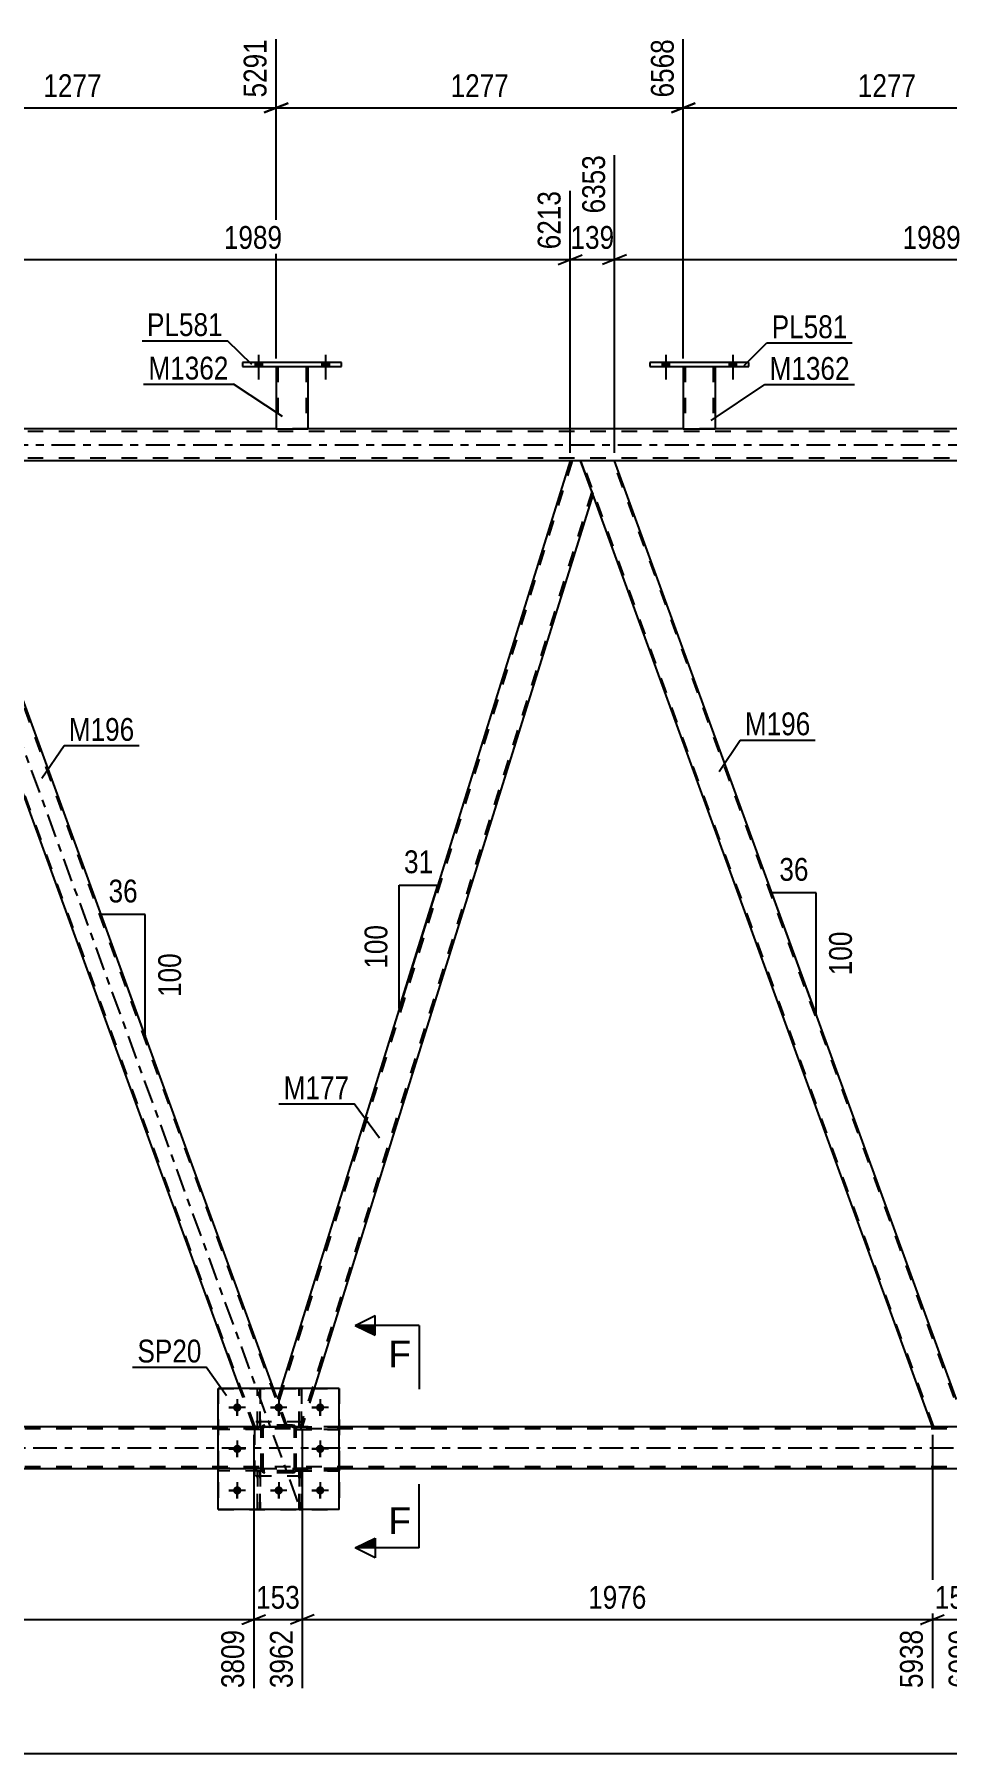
# Model space of a CAD drawing. Header units: millimetres. Extents: x -89 to 752, y -423 to 171.
# Drawn here: x 165.1 to 279.5, y -164.2 to 51.5 of the extents above; entities that cross this region are included whole.
import ezdxf

# ---------------------------------------------------------------- set-up
doc = ezdxf.new("R2010")
doc.units = ezdxf.units.MM
doc.linetypes.add('DXK_LINE_DOT2', pattern=[3.9198, 1.9599, -1.9599])
doc.linetypes.add('DXK_LINE_DOT3', pattern=[5.9187, 2.979, -0.9799, 0.9799, -0.9799])
doc.styles.add('Arial', font='ARIAL.TTF', dxfattribs={"height": 0.2})
doc.styles.add('Arial Narrow', font='ARIALN.TTF', dxfattribs={"height": 0.2})

# ---------------------------------------------------------------- blocks, each defined once
blk = doc.blocks.new('Bolt-814409316-3411 - 3409')
at = {"linetype": 'Continuous'}
for points in [[(243.88, 9.84), (244.76, 9.84), (244.76, 10.32), (243.88, 10.32)], [(252.28, 9.84), (253.16, 9.84), (253.16, 10.32), (252.28, 10.32)]]:
    blk.add_hatch(color=1, dxfattribs=at).paths.add_polyline_path(points)
at = {"color": 1, "linetype": 'Continuous'}
for p, q in [((244.32, 11.32), (244.32, 8.2)), ((252.72, 11.32), (252.72, 8.2)), ((243.88, 10.32), (243.88, 9.84)), ((244.76, 10.32), (244.76, 9.84)), ((252.28, 10.32), (252.28, 9.84)), ((253.16, 10.32), (253.16, 9.84))]:
    blk.add_line(p, q, dxfattribs=at)
blk = doc.blocks.new('Part-814409316-3416 - 3409')
at = {"color": 2, "linetype": 'Continuous'}
for p, q in [((242.32, 10.32), (242.32, 9.84)), ((254.72, 10.32), (242.32, 10.32)), ((242.32, 9.84), (254.72, 9.84)), ((254.72, 9.84), (254.72, 10.32))]:
    blk.add_line(p, q, dxfattribs=at)
blk = doc.blocks.new('Part-814409316-3431 - 3409')
at = {"color": 2, "linetype": 'Continuous'}
for p, q in [((246.52, 9.84), (246.52, 2)), ((250.52, 9.84), (250.52, 2)), ((246.52, 2), (250.52, 2))]:
    blk.add_line(p, q, dxfattribs=at)
at = {"color": 7, "linetype": 'DXK_LINE_DOT2'}
for p, q in [((246.52, 9.84), (250.52, 9.84)), ((246.52, 9.84), (246.52, 9.84)), ((246.52, 9.84), (246.52, 9.84)), ((246.76, 9.84), (246.76, 2)), ((250.28, 9.84), (250.28, 2)), ((250.52, 9.84), (250.52, 9.84)), ((250.52, 9.84), (250.52, 9.84)), ((250.23, 2), (250.26, 2)), ((250.23, 2), (250.26, 2)), ((250.26, 2), (250.28, 2)), ((250.26, 2), (250.28, 2))]:
    blk.add_line(p, q, dxfattribs=at)
blk = doc.blocks.new('Part-814409316-3499 - 3409')
at = {"color": 2, "linetype": 'Continuous'}
for p, q in [((191.24, 10.32), (191.24, 9.84)), ((203.64, 10.32), (191.24, 10.32)), ((191.24, 9.84), (203.64, 9.84)), ((203.64, 9.84), (203.64, 10.32))]:
    blk.add_line(p, q, dxfattribs=at)
blk = doc.blocks.new('Bolt-814409316-3438 - 3409')
at = {"linetype": 'Continuous'}
for points in [[(192.8, 9.84), (193.68, 9.84), (193.68, 10.32), (192.8, 10.32)], [(201.2, 9.84), (202.08, 9.84), (202.08, 10.32), (201.2, 10.32)]]:
    blk.add_hatch(color=1, dxfattribs=at).paths.add_polyline_path(points)
at = {"color": 1, "linetype": 'Continuous'}
for p, q in [((193.24, 11.32), (193.24, 8.2)), ((201.64, 11.32), (201.64, 8.2)), ((192.8, 10.32), (192.8, 9.84)), ((193.68, 10.32), (193.68, 9.84)), ((201.2, 10.32), (201.2, 9.84)), ((202.08, 10.32), (202.08, 9.84))]:
    blk.add_line(p, q, dxfattribs=at)
blk = doc.blocks.new('Bolt-814409316-3439 - 3409')
at = {"linetype": 'Continuous'}
for points in [[(192.8, 9.84), (193.68, 9.84), (193.68, 10.32), (192.8, 10.32)], [(201.2, 9.84), (202.08, 9.84), (202.08, 10.32), (201.2, 10.32)]]:
    blk.add_hatch(color=1, dxfattribs=at).paths.add_polyline_path(points)
at = {"color": 1, "linetype": 'Continuous'}
for p, q in [((193.24, 11.32), (193.24, 8.2)), ((201.64, 11.32), (201.64, 8.2)), ((192.8, 10.32), (192.8, 9.84)), ((193.68, 10.32), (193.68, 9.84)), ((201.2, 10.32), (201.2, 9.84)), ((202.08, 10.32), (202.08, 9.84))]:
    blk.add_line(p, q, dxfattribs=at)
blk = doc.blocks.new('Part-814409316-3504 - 3409')
at = {"color": 2, "linetype": 'Continuous'}
for p, q in [((195.44, 9.84), (195.44, 2)), ((199.44, 9.84), (199.44, 2)), ((195.44, 2), (199.44, 2))]:
    blk.add_line(p, q, dxfattribs=at)
at = {"color": 7, "linetype": 'DXK_LINE_DOT2'}
for p, q in [((195.44, 9.84), (199.44, 9.84)), ((195.44, 9.84), (195.44, 9.84)), ((195.44, 9.84), (195.44, 9.84)), ((195.68, 9.84), (195.68, 2)), ((199.2, 9.84), (199.2, 2)), ((199.44, 9.84), (199.44, 9.84)), ((199.44, 9.84), (199.44, 9.84)), ((199.15, 2), (199.18, 2)), ((199.15, 2), (199.18, 2)), ((199.18, 2), (199.2, 2)), ((199.18, 2), (199.2, 2))]:
    blk.add_line(p, q, dxfattribs=at)
blk = doc.blocks.new('Part-814409316-3826 - 3409')
at = {"color": 2, "linetype": 'Continuous'}
for p, q in [((198.32, -118.4), (198.32, -118.4)), ((198.64, -118.4), (198.32, -118.4)), ((198.64, -118.4), (198.64, -118.4))]:
    blk.add_line(p, q, dxfattribs=at)
at = {"color": 7, "linetype": 'DXK_LINE_DOT2'}
for p, q in [((198.32, -123.25), (198.32, -118.4)), ((198.64, -123.25), (198.64, -118.4)), ((198.32, -122.65), (198.64, -122.65)), ((198.64, -123.25), (198.32, -123.25))]:
    blk.add_line(p, q, dxfattribs=at)
blk = doc.blocks.new('Part-814409316-3647 - 3409')
at = {"color": 2, "linetype": 'Continuous'}
for p, q in [((237.9, -2), (233.64, -2)), ((280.77, -119.8), (237.9, -2)), ((277.76, -123.22), (235.17, -6.2))]:
    blk.add_line(p, q, dxfattribs=at)
at = {"color": 7, "linetype": 'DXK_LINE_DOT2'}
for p, q in [((233.64, -2), (235.17, -6.2)), ((277.93, -123.22), (233.81, -2)), ((281.85, -123.22), (237.73, -2)), ((282.02, -123.22), (280.77, -119.8)), ((277.76, -123.22), (282.02, -123.22))]:
    blk.add_line(p, q, dxfattribs=at)
blk = doc.blocks.new('Bolt-814409316-3452 - 3409')
at = {"linetype": 'Continuous'}
for points in [[(243.88, 9.84), (244.76, 9.84), (244.76, 10.32), (243.88, 10.32)], [(252.28, 9.84), (253.16, 9.84), (253.16, 10.32), (252.28, 10.32)]]:
    blk.add_hatch(color=1, dxfattribs=at).paths.add_polyline_path(points)
at = {"color": 1, "linetype": 'Continuous'}
for p, q in [((244.32, 11.32), (244.32, 8.2)), ((252.72, 11.32), (252.72, 8.2)), ((243.88, 10.32), (243.88, 9.84)), ((244.76, 10.32), (244.76, 9.84)), ((252.28, 10.32), (252.28, 9.84)), ((253.16, 10.32), (253.16, 9.84))]:
    blk.add_line(p, q, dxfattribs=at)
blk = doc.blocks.new('Part-814409316-3792 - 3409')
at = {"color": 7, "linetype": 'DXK_LINE_DOT2'}
for p, q in [((203.37, -123.24), (197.97, -123.24)), ((197.97, -123.24), (197.97, -123.56)), ((197.97, -123.56), (203.37, -123.56)), ((198.57, -123.56), (198.57, -123.24)), ((203.37, -123.56), (203.37, -123.24))]:
    blk.add_line(p, q, dxfattribs=at)
blk = doc.blocks.new('Part-814409316-3705 - 3409')
at = {"color": 7, "linetype": 'DXK_LINE_DOT2'}
for p, q in [((232.58, -2), (195.76, -120.12)), ((235.05, -5.88), (198.48, -123.22)), ((235.19, -6.25), (235.17, -6.2)), ((235.19, -6.25), (235.17, -6.2)), ((196.04, -118.4), (195.62, -119.75)), ((200.23, -118.4), (198.73, -123.22)), ((196.89, -123.22), (195.62, -119.75)), ((198.73, -123.22), (196.89, -123.22))]:
    blk.add_line(p, q, dxfattribs=at)
at = {"color": 2, "linetype": 'Continuous'}
for p, q in [((232.32, -2), (196.04, -118.4)), ((233.64, -2), (232.32, -2)), ((235.17, -6.2), (233.64, -2)), ((235.19, -6.25), (200.23, -118.4))]:
    blk.add_line(p, q, dxfattribs=at)
blk = doc.blocks.new('Bolt-814409316-3580 - 3409')
at = {"color": 1, "linetype": 'Continuous'}
for p, q in [((189.53, -120.8), (190.22, -120.8)), ((190.57, -119.76), (190.57, -120.46)), ((191.61, -120.8), (190.92, -120.8)), ((194.73, -120.8), (195.42, -120.8)), ((195.77, -119.76), (195.77, -120.46)), ((196.81, -120.8), (196.12, -120.8)), ((199.93, -120.8), (200.62, -120.8)), ((200.97, -119.76), (200.97, -120.46)), ((202.01, -120.8), (201.32, -120.8)), ((190.57, -121.84), (190.57, -121.15)), ((195.77, -121.84), (195.77, -121.15)), ((200.97, -121.84), (200.97, -121.15)), ((190.57, -124.96), (190.57, -125.66)), ((200.97, -124.96), (200.97, -125.66)), ((189.53, -126), (190.22, -126)), ((190.57, -127.04), (190.57, -126.35)), ((191.61, -126), (190.92, -126)), ((199.93, -126), (200.62, -126)), ((200.97, -127.04), (200.97, -126.35)), ((202.01, -126), (201.32, -126)), ((189.53, -131.2), (190.22, -131.2)), ((190.57, -130.16), (190.57, -130.86)), ((190.57, -132.24), (190.57, -131.55)), ((191.61, -131.2), (190.92, -131.2)), ((194.73, -131.2), (195.42, -131.2)), ((195.77, -130.16), (195.77, -130.86)), ((195.77, -132.24), (195.77, -131.55)), ((196.81, -131.2), (196.12, -131.2)), ((199.93, -131.2), (200.62, -131.2)), ((200.97, -130.16), (200.97, -130.86)), ((200.97, -132.24), (200.97, -131.55)), ((202.01, -131.2), (201.32, -131.2))]:
    blk.add_line(p, q, dxfattribs=at)
blk = doc.blocks.new('Part-814409316-3611 - 3409')
at = {"color": 7, "linetype": 'DXK_LINE_DOT2'}
for p, q in [((198.32, -133.6), (198.32, -128.77)), ((198.32, -128.77), (198.64, -128.77)), ((198.32, -129.37), (198.64, -129.37)), ((198.64, -128.77), (198.64, -133.6)), ((198.64, -133.6), (198.32, -133.6))]:
    blk.add_line(p, q, dxfattribs=at)
blk = doc.blocks.new('Part-814409316-3673 - 3409')
at = {"color": 7, "linetype": 'DXK_LINE_DOT2'}
for p, q in [((198.77, -122.6), (192.77, -122.6)), ((192.77, -129.4), (192.77, -122.6)), ((198.77, -129.4), (198.77, -122.6)), ((198.77, -129.4), (192.77, -129.4))]:
    blk.add_line(p, q, dxfattribs=at)
blk = doc.blocks.new('Part-814409316-3682 - 3409')
at = {"color": 7, "linetype": 'DXK_LINE_DOT2'}
for p, q in [((644.1, -123.46), (41.08, -123.46)), ((203.37, -123.22), (188.17, -123.22)), ((644.1, -128.26), (40.29, -128.26)), ((203.37, -128.5), (188.17, -128.5))]:
    blk.add_line(p, q, dxfattribs=at)
at = {"color": 2, "linetype": 'Continuous'}
for p, q in [((188.17, -123.22), (41.12, -123.22)), ((358.44, -123.22), (203.37, -123.22)), ((188.17, -128.5), (40.25, -128.5)), ((358.44, -128.5), (203.37, -128.5))]:
    blk.add_line(p, q, dxfattribs=at)
at = {"color": 7, "linetype": 'DXK_LINE_DOT3'}
blk.add_line((40.68, -125.86), (644.1, -125.86), dxfattribs=at)
blk = doc.blocks.new('Part-814409316-3700 - 3409')
at = {"color": 7, "linetype": 'DXK_LINE_DOT3'}
blk.add_line((198.18, -132.62), (147.22, 7.4), dxfattribs=at)
at = {"color": 2, "linetype": 'Continuous'}
for p, q in [((152.77, -2), (148.51, -2)), ((195.13, -118.4), (152.77, -2)), ((190.88, -118.4), (150.04, -6.2))]:
    blk.add_line(p, q, dxfattribs=at)
at = {"color": 7, "linetype": 'DXK_LINE_DOT2'}
for p, q in [((148.51, -2), (150.04, -6.2)), ((192.8, -123.22), (148.68, -2)), ((196.72, -123.22), (152.59, -2)), ((192.63, -123.22), (190.88, -118.4)), ((196.89, -123.22), (195.13, -118.4)), ((196.89, -123.22), (192.63, -123.22))]:
    blk.add_line(p, q, dxfattribs=at)
blk = doc.blocks.new('Bolt-814409316-3706 - 3409')
at = {"linetype": 'Continuous'}
for points in [[(191.09, -120.8, -1), (190.05, -120.8, -1)], [(196.29, -120.8, -1), (195.25, -120.8, -1)], [(201.49, -120.8, -1), (200.45, -120.8, -1)], [(191.09, -126, -1), (190.05, -126, -1)], [(201.49, -126, -1), (200.45, -126, -1)], [(191.09, -131.2, -1), (190.05, -131.2, -1)], [(196.29, -131.2, -1), (195.25, -131.2, -1)], [(201.49, -131.2, -1), (200.45, -131.2, -1)]]:
    blk.add_hatch(color=1, dxfattribs=at).paths.add_polyline_path(points)
at = {"color": 1, "linetype": 'Continuous'}
for p, q in [((191.61, -120.8), (189.53, -120.8)), ((190.57, -119.76), (190.57, -121.84)), ((196.81, -120.8), (194.73, -120.8)), ((195.77, -119.76), (195.77, -121.84)), ((202.01, -120.8), (199.93, -120.8)), ((200.97, -119.76), (200.97, -121.84)), ((190.57, -124.96), (190.57, -127.04)), ((200.97, -124.96), (200.97, -127.04)), ((191.61, -126), (189.53, -126)), ((202.01, -126), (199.93, -126)), ((191.61, -131.2), (189.53, -131.2)), ((190.57, -130.16), (190.57, -132.24)), ((196.81, -131.2), (194.73, -131.2)), ((195.77, -130.16), (195.77, -132.24)), ((202.01, -131.2), (199.93, -131.2)), ((200.97, -130.16), (200.97, -132.24))]:
    blk.add_line(p, q, dxfattribs=at)
blk = doc.blocks.new('Part-814409316-3711 - 3409')
at = {"color": 7, "linetype": 'DXK_LINE_DOT2'}
for p, q in [((632.7, 1.68), (25.23, 1.68)), ((199.44, 2), (195.44, 2)), ((250.52, 2), (246.52, 2)), ((632.7, -1.68), (25.23, -1.68)), ((237.9, -2), (232.32, -2))]:
    blk.add_line(p, q, dxfattribs=at)
at = {"color": 7, "linetype": 'DXK_LINE_DOT3'}
blk.add_line((25.23, 0), (632.7, 0), dxfattribs=at)
at = {"color": 2, "linetype": 'Continuous'}
for p, q in [((195.44, 2), (148.36, 2)), ((246.52, 2), (199.44, 2)), ((297.6, 2), (250.52, 2)), ((232.32, -2), (152.77, -2)), ((317.46, -2), (237.9, -2))]:
    blk.add_line(p, q, dxfattribs=at)
blk = doc.blocks.new('Part-814409316-3764 - 3409')
at = {"color": 7, "linetype": 'DXK_LINE_DOT2'}
for p, q in [((198.77, -122.6), (192.77, -122.6)), ((192.77, -129.4), (192.77, -122.6)), ((198.77, -129.4), (198.77, -122.6)), ((198.77, -129.4), (192.77, -129.4))]:
    blk.add_line(p, q, dxfattribs=at)
blk = doc.blocks.new('Part-814409316-3765 - 3409')
at = {"color": 7, "linetype": 'DXK_LINE_DOT2'}
for p, q in [((193.57, -123.48), (193.61, -123.3)), ((193.61, -123.3), (193.57, -123.48)), ((193.57, -128.52), (193.57, -123.48)), ((193.81, -123.48), (193.83, -123.39)), ((193.81, -128.52), (193.81, -123.48)), ((193.83, -123.39), (193.88, -123.31)), ((193.87, -123.04), (194.05, -123)), ((194.05, -123), (193.87, -123.04)), ((193.88, -123.31), (193.96, -123.26)), ((193.96, -123.26), (194.05, -123.24)), ((197.49, -123), (194.05, -123)), ((194.05, -123.24), (197.49, -123.24)), ((197.49, -123), (197.67, -123.04)), ((197.67, -123.04), (197.49, -123)), ((197.49, -123.24), (197.58, -123.26)), ((197.58, -123.26), (197.66, -123.31)), ((197.66, -123.31), (197.71, -123.39)), ((197.71, -123.39), (197.73, -123.48)), ((197.73, -128.52), (197.73, -123.48)), ((197.93, -123.3), (197.97, -123.48)), ((197.97, -123.48), (197.93, -123.3)), ((197.97, -128.52), (197.97, -123.48)), ((193.61, -128.71), (193.57, -128.52)), ((193.57, -128.52), (193.61, -128.71)), ((193.83, -128.62), (193.81, -128.52)), ((193.88, -128.69), (193.83, -128.62)), ((194.05, -129), (193.87, -128.97)), ((193.87, -128.97), (194.05, -129)), ((193.96, -128.75), (193.88, -128.69)), ((194.05, -128.76), (193.96, -128.75)), ((197.49, -128.76), (194.05, -128.76)), ((197.49, -129), (194.05, -129)), ((197.58, -128.75), (197.49, -128.76)), ((197.67, -128.97), (197.49, -129)), ((197.49, -129), (197.67, -128.97)), ((197.66, -128.69), (197.58, -128.75)), ((197.71, -128.62), (197.66, -128.69)), ((197.73, -128.52), (197.71, -128.62)), ((197.97, -128.52), (197.93, -128.71)), ((197.93, -128.71), (197.97, -128.52))]:
    blk.add_line(p, q, dxfattribs=at)
at = {"color": 7, "linetype": 'DXK_LINE_DOT3'}
blk.add_line((195.77, -126), (195.77, -126), dxfattribs=at)
at = {"color": 7, "linetype": 'DXK_LINE_DOT2'}
for centre, start, end in [((194.05, -123.48), 112.5, 157.5), ((194.05, -123.48), 112.5, 157.5), ((197.49, -123.48), 22.5, 67.5), ((197.49, -123.48), 22.5, 67.5), ((194.05, -128.52), 202.5, 247.5), ((194.05, -128.52), 202.5, 247.5), ((197.49, -128.52), 292.5, 337.5), ((197.49, -128.52), 292.5, 337.5)]:
    blk.add_arc(centre, 0.48, start, end, dxfattribs=at)
blk = doc.blocks.new('Part-814409316-3766 - 3409')
at = {"color": 7, "linetype": 'DXK_LINE_DOT2'}
for p, q in [((188.17, -118.4), (203.37, -118.4)), ((188.17, -118.4), (188.17, -133.6)), ((203.37, -118.4), (203.37, -133.6)), ((188.17, -133.6), (203.37, -133.6))]:
    blk.add_line(p, q, dxfattribs=at)
blk = doc.blocks.new('Part-814409316-3771 - 3409')
at = {"color": 2, "linetype": 'Continuous'}
for p, q in [((203.37, -118.4), (188.17, -118.4)), ((188.17, -133.6), (188.17, -118.4)), ((203.37, -133.6), (203.37, -118.4)), ((203.37, -133.6), (188.17, -133.6))]:
    blk.add_line(p, q, dxfattribs=at)
blk = doc.blocks.new('Part-814409316-3775 - 3409')
at = {"color": 7, "linetype": 'DXK_LINE_DOT2'}
for p, q in [((193.44, -128.77), (193.12, -128.77)), ((193.12, -128.77), (193.12, -133.6)), ((193.12, -129.37), (193.44, -129.37)), ((193.44, -133.6), (193.44, -128.77)), ((193.12, -133.6), (193.44, -133.6))]:
    blk.add_line(p, q, dxfattribs=at)
blk = doc.blocks.new('Part-814409316-3786 - 3409')
at = {"color": 7, "linetype": 'DXK_LINE_DOT2'}
for p, q in [((198.32, -123.25), (198.32, -118.4)), ((198.32, -118.4), (198.64, -118.4)), ((198.64, -118.4), (198.64, -123.25)), ((198.32, -122.65), (198.64, -122.65)), ((198.64, -123.25), (198.32, -123.25))]:
    blk.add_line(p, q, dxfattribs=at)
blk = doc.blocks.new('Part-814409316-3789 - 3409')
at = {"color": 7, "linetype": 'DXK_LINE_DOT2'}
for p, q in [((203.37, -128.44), (197.97, -128.44)), ((197.97, -128.44), (197.97, -128.76)), ((197.97, -128.76), (203.37, -128.76)), ((198.57, -128.76), (198.57, -128.44)), ((203.37, -128.76), (203.37, -128.44))]:
    blk.add_line(p, q, dxfattribs=at)
blk = doc.blocks.new('Part-814409316-3798 - 3409')
at = {"color": 7, "linetype": 'DXK_LINE_DOT2'}
for p, q in [((197.97, -123.56), (197.97, -123.24)), ((197.97, -123.24), (203.37, -123.24)), ((203.37, -123.56), (197.97, -123.56)), ((198.57, -123.56), (198.57, -123.24)), ((203.37, -123.24), (203.37, -123.56))]:
    blk.add_line(p, q, dxfattribs=at)
blk = doc.blocks.new('Part-814409316-3811 - 3409')
at = {"color": 7, "linetype": 'DXK_LINE_DOT2'}
for p, q in [((193.12, -123.25), (193.12, -118.4)), ((193.12, -118.4), (193.44, -118.4)), ((193.44, -118.4), (193.44, -123.25)), ((193.12, -122.65), (193.44, -122.65)), ((193.44, -123.25), (193.12, -123.25))]:
    blk.add_line(p, q, dxfattribs=at)
blk = doc.blocks.new('Part-814409316-3817 - 3409')
at = {"color": 7, "linetype": 'DXK_LINE_DOT2'}
for p, q in [((193.12, -133.6), (193.12, -128.77)), ((193.12, -128.77), (193.44, -128.77)), ((193.12, -129.37), (193.44, -129.37)), ((193.44, -128.77), (193.44, -133.6)), ((193.44, -133.6), (193.12, -133.6))]:
    blk.add_line(p, q, dxfattribs=at)
blk = doc.blocks.new('Part-814409316-3829 - 3409')
at = {"color": 7, "linetype": 'DXK_LINE_DOT2'}
for p, q in [((193.57, -128.44), (188.17, -128.44)), ((188.17, -128.76), (188.17, -128.44)), ((193.57, -128.76), (188.17, -128.76)), ((192.97, -128.76), (192.97, -128.44)), ((193.57, -128.44), (193.57, -128.76))]:
    blk.add_line(p, q, dxfattribs=at)
blk = doc.blocks.new('Part-814409316-3832 - 3409')
at = {"color": 7, "linetype": 'DXK_LINE_DOT2'}
for p, q in [((193.57, -123.24), (188.17, -123.24)), ((188.17, -123.56), (188.17, -123.24)), ((193.57, -123.56), (188.17, -123.56)), ((192.97, -123.56), (192.97, -123.24)), ((193.57, -123.24), (193.57, -123.56))]:
    blk.add_line(p, q, dxfattribs=at)
blk = doc.blocks.new('Part-814409316-3835 - 3409')
at = {"color": 7, "linetype": 'DXK_LINE_DOT2'}
for p, q in [((197.97, -128.76), (197.97, -128.44)), ((197.97, -128.44), (203.37, -128.44)), ((203.37, -128.76), (197.97, -128.76)), ((198.57, -128.76), (198.57, -128.44)), ((203.37, -128.44), (203.37, -128.76))]:
    blk.add_line(p, q, dxfattribs=at)
blk = doc.blocks.new('Part-814409316-3839 - 3409')
at = {"color": 7, "linetype": 'DXK_LINE_DOT2'}
for p, q in [((193.57, -128.44), (188.17, -128.44)), ((188.17, -128.44), (188.17, -128.76)), ((193.57, -128.76), (188.17, -128.76)), ((192.97, -128.76), (192.97, -128.44)), ((193.57, -128.76), (193.57, -128.44))]:
    blk.add_line(p, q, dxfattribs=at)
blk = doc.blocks.new('Part-814409316-3842 - 3409')
at = {"color": 7, "linetype": 'DXK_LINE_DOT2'}
for p, q in [((193.57, -123.24), (188.17, -123.24)), ((188.17, -123.24), (188.17, -123.56)), ((193.57, -123.56), (188.17, -123.56)), ((192.97, -123.56), (192.97, -123.24)), ((193.57, -123.56), (193.57, -123.24))]:
    blk.add_line(p, q, dxfattribs=at)
blk = doc.blocks.new('Part-814409316-3843 - 3409')
at = {"color": 7, "linetype": 'DXK_LINE_DOT2'}
for p, q in [((193.57, -123.48), (193.61, -123.3)), ((193.61, -123.3), (193.57, -123.48)), ((193.57, -128.52), (193.57, -123.48)), ((193.81, -123.48), (193.83, -123.39)), ((193.81, -128.52), (193.81, -123.48)), ((193.83, -123.39), (193.88, -123.31)), ((193.87, -123.04), (194.05, -123)), ((194.05, -123), (193.87, -123.04)), ((193.88, -123.31), (193.96, -123.26)), ((193.96, -123.26), (194.05, -123.24)), ((197.49, -123), (194.05, -123)), ((194.05, -123.24), (197.49, -123.24)), ((197.49, -123), (197.67, -123.04)), ((197.67, -123.04), (197.49, -123)), ((197.49, -123.24), (197.58, -123.26)), ((197.58, -123.26), (197.66, -123.31)), ((197.66, -123.31), (197.71, -123.39)), ((197.71, -123.39), (197.73, -123.48)), ((197.73, -128.52), (197.73, -123.48)), ((197.93, -123.3), (197.97, -123.48)), ((197.97, -123.48), (197.93, -123.3)), ((197.97, -128.52), (197.97, -123.48)), ((193.61, -128.71), (193.57, -128.52)), ((193.57, -128.52), (193.61, -128.71)), ((193.83, -128.62), (193.81, -128.52)), ((193.88, -128.69), (193.83, -128.62)), ((194.05, -129), (193.87, -128.97)), ((193.87, -128.97), (194.05, -129)), ((193.96, -128.75), (193.88, -128.69)), ((194.05, -128.76), (193.96, -128.75)), ((197.49, -128.76), (194.05, -128.76)), ((197.49, -129), (194.05, -129)), ((197.58, -128.75), (197.49, -128.76)), ((197.67, -128.97), (197.49, -129)), ((197.49, -129), (197.67, -128.97)), ((197.66, -128.69), (197.58, -128.75)), ((197.71, -128.62), (197.66, -128.69)), ((197.73, -128.52), (197.71, -128.62)), ((197.97, -128.52), (197.93, -128.71)), ((197.93, -128.71), (197.97, -128.52))]:
    blk.add_line(p, q, dxfattribs=at)
at = {"color": 7, "linetype": 'DXK_LINE_DOT3'}
blk.add_line((195.77, -126), (195.77, -126), dxfattribs=at)
at = {"color": 7, "linetype": 'DXK_LINE_DOT2'}
for centre, start, end in [((194.05, -123.48), 112.5, 157.5), ((194.05, -123.48), 112.5, 157.5), ((197.49, -123.48), 22.5, 67.5), ((197.49, -123.48), 22.5, 67.5), ((194.05, -128.52), 202.5, 247.5), ((194.05, -128.52), 202.5, 247.5), ((197.49, -128.52), 292.5, 337.5), ((197.49, -128.52), 292.5, 337.5)]:
    blk.add_arc(centre, 0.48, start, end, dxfattribs=at)
blk = doc.blocks.new('Part-814409316-3861 - 3409')
at = {"color": 2, "linetype": 'Continuous'}
for p, q in [((193.12, -118.4), (193.12, -118.4)), ((193.44, -118.4), (193.12, -118.4)), ((193.44, -118.4), (193.44, -118.4))]:
    blk.add_line(p, q, dxfattribs=at)
at = {"color": 7, "linetype": 'DXK_LINE_DOT2'}
for p, q in [((193.12, -123.25), (193.12, -118.4)), ((193.44, -123.25), (193.44, -118.4)), ((193.12, -122.65), (193.44, -122.65)), ((193.44, -123.25), (193.12, -123.25))]:
    blk.add_line(p, q, dxfattribs=at)
blk = doc.blocks.new('Part-814409316-3864 - 3409')
at = {"color": 7, "linetype": 'DXK_LINE_DOT2'}
for p, q in [((198.64, -128.77), (198.32, -128.77)), ((198.32, -128.77), (198.32, -133.6)), ((198.32, -129.37), (198.64, -129.37)), ((198.64, -133.6), (198.64, -128.77)), ((198.32, -133.6), (198.64, -133.6))]:
    blk.add_line(p, q, dxfattribs=at)
blk = doc.blocks.new('AngleDimension-814409316-3987 - 3409')
at = {"color": 7, "linetype": 'Continuous'}
for p, q in [((179.02, -58.92), (173.48, -58.92)), ((179.02, -74.15), (173.48, -58.92)), ((179.02, -74.15), (179.02, -58.92)), ((178.93, -73.88), (179.02, -74.15))]:
    blk.add_line(p, q, dxfattribs=at)
at = {"color": 0}
for points in [[(178.68, -58.02), (178.68, -53.82), (173.83, -53.82), (173.83, -58.02)], [(184.12, -63.19), (179.92, -63.19), (179.92, -69.88), (184.12, -69.88)]]:
    blk.add_wipeout(points, dxfattribs=at)
at = {"color": 3, "style": 'Arial Narrow'}
blk.add_text('36', height=2.863, dxfattribs=at).set_placement((174.43, -57.42))
blk.add_text('100', height=2.863, rotation=90.0002, dxfattribs=at).set_placement((183.52, -69.28))
blk = doc.blocks.new('StraightDimension-814409316-13888 - 3409')
at = {"color": 7, "linetype": 'Continuous'}
for p, q in [((192.63, -124.22), (192.63, -156.01)), ((198.73, -124.22), (198.73, -156.01)), ((191.13, -148), (194.13, -146.8)), ((192.63, -147.4), (198.73, -147.4)), ((200.23, -146.8), (197.23, -148))]:
    blk.add_line(p, q, dxfattribs=at)
at = {"color": 0}
blk.add_wipeout([(199.02, -146.65), (199.02, -142.45), (192.34, -142.45), (192.34, -146.65)], dxfattribs=at)
at = {"color": 0, "linetype": 'Continuous'}
blk.add_wipeout([(198.13, -148.1), (193.93, -148.1), (193.93, -156.61), (198.13, -156.61)], dxfattribs=at)
at = {"color": 3, "style": 'Arial Narrow'}
blk.add_text('153', height=2.863, dxfattribs=at).set_placement((192.94, -146.05))
at = {"color": 3, "linetype": 'Continuous', "style": 'Arial Narrow'}
blk.add_text('3962', height=2.863, rotation=90.0002, dxfattribs=at).set_placement((197.53, -156.01))
blk = doc.blocks.new('StraightDimension-814409316-13299 - 3409')
at = {"color": 7, "linetype": 'Continuous'}
for p, q in [((237.9, -1), (237.9, 36.36)), ((232.32, -1), (232.32, 31.86)), ((230.82, 22.65), (233.82, 23.85)), ((239.4, 23.85), (236.4, 22.65)), ((232.32, 23.25), (237.9, 23.25))]:
    blk.add_line(p, q, dxfattribs=at)
at = {"color": 0}
blk.add_wipeout([(238.45, 24), (238.45, 28.2), (231.77, 28.2), (231.77, 24)], dxfattribs=at)
at = {"color": 0, "linetype": 'Continuous'}
blk.add_wipeout([(237.3, 36.96), (233.1, 36.96), (233.1, 28.45), (237.3, 28.45)], dxfattribs=at)
at = {"color": 3, "linetype": 'Continuous', "style": 'Arial Narrow'}
blk.add_text('6353', height=2.863, rotation=90.0002, dxfattribs=at).set_placement((236.7, 29.05))
at = {"color": 3, "style": 'Arial Narrow'}
blk.add_text('139', height=2.863, dxfattribs=at).set_placement((232.37, 24.6))
blk = doc.blocks.new('StraightDimension-814409316-4640 - 3409')
at = {"color": 7, "linetype": 'Continuous'}
blk.add_line((-0.64, -164.23), (654.96, -164.23), dxfattribs=at)
blk = doc.blocks.new('StraightDimension-814409316-13887 - 3409')
at = {"color": 7, "linetype": 'Continuous'}
for p, q in [((198.73, -124.22), (198.73, -156.01)), ((277.76, -124.22), (277.76, -156.01)), ((200.23, -146.8), (197.23, -148)), ((198.73, -147.4), (277.76, -147.4)), ((276.26, -148), (279.26, -146.8))]:
    blk.add_line(p, q, dxfattribs=at)
at = {"color": 0}
blk.add_wipeout([(242.5, -146.65), (242.5, -142.45), (233.99, -142.45), (233.99, -146.65)], dxfattribs=at)
at = {"color": 0, "linetype": 'Continuous'}
blk.add_wipeout([(277.16, -148.1), (272.96, -148.1), (272.96, -156.61), (277.16, -156.61)], dxfattribs=at)
at = {"color": 3, "style": 'Arial Narrow'}
blk.add_text('1976', height=2.863, dxfattribs=at).set_placement((234.59, -146.05))
at = {"color": 3, "linetype": 'Continuous', "style": 'Arial Narrow'}
blk.add_text('5938', height=2.863, rotation=90.0002, dxfattribs=at).set_placement((276.56, -156.01))
blk = doc.blocks.new('AngleDimension-814409316-3959 - 3409')
at = {"color": 7, "linetype": 'Continuous'}
for p, q in [((262.45, -69.45), (257.63, -56.2)), ((263.17, -56.2), (257.63, -56.2)), ((263.17, -71.42), (257.63, -56.2)), ((263.17, -71.42), (263.17, -56.2))]:
    blk.add_line(p, q, dxfattribs=at)
at = {"color": 0}
for points in [[(262.82, -55.3), (262.82, -51.1), (257.97, -51.1), (257.97, -55.3)], [(268.27, -60.47), (264.07, -60.47), (264.07, -67.15), (268.27, -67.15)]]:
    blk.add_wipeout(points, dxfattribs=at)
at = {"color": 3, "style": 'Arial Narrow'}
blk.add_text('36', height=2.863, dxfattribs=at).set_placement((258.57, -54.7))
blk.add_text('100', height=2.863, rotation=90.0002, dxfattribs=at).set_placement((267.67, -66.55))
blk = doc.blocks.new('AngleDimension-814409316-3973 - 3409')
at = {"color": 7, "linetype": 'Continuous'}
for p, q in [((210.9, -55.25), (215.73, -55.25)), ((210.9, -70.72), (215.73, -55.25)), ((210.9, -70.72), (210.9, -55.25)), ((211.13, -70), (210.9, -70.72))]:
    blk.add_line(p, q, dxfattribs=at)
at = {"color": 0}
for points in [[(215.74, -54.35), (215.74, -50.15), (210.89, -50.15), (210.89, -54.35)], [(210, -59.65), (205.8, -59.65), (205.8, -66.33), (210, -66.33)]]:
    blk.add_wipeout(points, dxfattribs=at)
at = {"color": 3, "style": 'Arial Narrow'}
blk.add_text('31', height=2.863, dxfattribs=at).set_placement((211.49, -53.75))
blk.add_text('100', height=2.863, rotation=90.0002, dxfattribs=at).set_placement((209.4, -65.73))
blk = doc.blocks.new('StraightDimension-814409316-13889 - 3409')
at = {"color": 7, "linetype": 'Continuous'}
for p, q in [((113.6, -124.22), (113.6, -156.01)), ((192.63, -124.22), (192.63, -156.01)), ((115.1, -146.8), (112.1, -148)), ((113.6, -147.4), (192.63, -147.4)), ((191.13, -148), (194.13, -146.8))]:
    blk.add_line(p, q, dxfattribs=at)
at = {"color": 0}
blk.add_wipeout([(157.37, -146.65), (157.37, -142.45), (148.86, -142.45), (148.86, -146.65)], dxfattribs=at)
at = {"color": 0, "linetype": 'Continuous'}
blk.add_wipeout([(192.03, -148.1), (187.83, -148.1), (187.83, -156.61), (192.03, -156.61)], dxfattribs=at)
at = {"color": 3, "style": 'Arial Narrow'}
blk.add_text('1976', height=2.863, dxfattribs=at).set_placement((149.46, -146.05))
at = {"color": 3, "linetype": 'Continuous', "style": 'Arial Narrow'}
blk.add_text('3809', height=2.863, rotation=90.0002, dxfattribs=at).set_placement((191.43, -156.01))
blk = doc.blocks.new('StraightDimension-814409316-12843 - 3409')
at = {"color": 7, "linetype": 'Continuous'}
for p, q in [((246.52, 10.83), (246.52, 50.91)), ((297.6, 10.84), (297.6, 50.91)), ((248.02, 42.9), (245.02, 41.7)), ((246.52, 42.3), (297.6, 42.3)), ((296.1, 41.7), (299.1, 42.9))]:
    blk.add_line(p, q, dxfattribs=at)
at = {"color": 0, "linetype": 'Continuous'}
blk.add_wipeout([(297, 51.51), (292.8, 51.51), (292.8, 43), (297, 43)], dxfattribs=at)
at = {"color": 0}
blk.add_wipeout([(276.32, 43.05), (276.32, 47.25), (267.81, 47.25), (267.81, 43.05)], dxfattribs=at)
at = {"color": 3, "linetype": 'Continuous', "style": 'Arial Narrow'}
blk.add_text('7845', height=2.863, rotation=90.0002, dxfattribs=at).set_placement((296.4, 43.6))
at = {"color": 3, "style": 'Arial Narrow'}
blk.add_text('1277', height=2.863, dxfattribs=at).set_placement((268.41, 43.65))
blk = doc.blocks.new('StraightDimension-814409316-12844 - 3409')
at = {"color": 7, "linetype": 'Continuous'}
for p, q in [((195.44, 10.84), (195.44, 50.91)), ((246.52, 10.83), (246.52, 50.91)), ((196.94, 42.9), (193.94, 41.7)), ((195.44, 42.3), (246.52, 42.3)), ((245.02, 41.7), (248.02, 42.9))]:
    blk.add_line(p, q, dxfattribs=at)
at = {"color": 0, "linetype": 'Continuous'}
blk.add_wipeout([(245.92, 51.51), (241.72, 51.51), (241.72, 43), (245.92, 43)], dxfattribs=at)
at = {"color": 0}
blk.add_wipeout([(225.24, 43.05), (225.24, 47.25), (216.73, 47.25), (216.73, 43.05)], dxfattribs=at)
at = {"color": 3, "linetype": 'Continuous', "style": 'Arial Narrow'}
blk.add_text('6568', height=2.863, rotation=90.0002, dxfattribs=at).set_placement((245.32, 43.6))
at = {"color": 3, "style": 'Arial Narrow'}
blk.add_text('1277', height=2.863, dxfattribs=at).set_placement((217.33, 43.65))
blk = doc.blocks.new('StraightDimension-814409316-12845 - 3409')
at = {"color": 7, "linetype": 'Continuous'}
for p, q in [((144.36, 10.84), (144.36, 50.91)), ((195.44, 10.84), (195.44, 50.91)), ((145.86, 42.9), (142.86, 41.7)), ((144.36, 42.3), (195.44, 42.3)), ((193.94, 41.7), (196.94, 42.9))]:
    blk.add_line(p, q, dxfattribs=at)
at = {"color": 0, "linetype": 'Continuous'}
blk.add_wipeout([(194.84, 51.51), (190.64, 51.51), (190.64, 43), (194.84, 43)], dxfattribs=at)
at = {"color": 0}
blk.add_wipeout([(174.16, 43.05), (174.16, 47.25), (165.65, 47.25), (165.65, 43.05)], dxfattribs=at)
at = {"color": 3, "linetype": 'Continuous', "style": 'Arial Narrow'}
blk.add_text('5291', height=2.863, rotation=90.0002, dxfattribs=at).set_placement((194.24, 43.6))
at = {"color": 3, "style": 'Arial Narrow'}
blk.add_text('1277', height=2.863, dxfattribs=at).set_placement((166.25, 43.65))
blk = doc.blocks.new('StraightDimension-814409316-13298 - 3409')
at = {"color": 7, "linetype": 'Continuous'}
for p, q in [((237.9, -1), (237.9, 36.36)), ((317.46, -1), (317.46, 31.86)), ((239.4, 23.85), (236.4, 22.65)), ((315.96, 22.65), (318.96, 23.85)), ((237.9, 23.25), (317.46, 23.25))]:
    blk.add_line(p, q, dxfattribs=at)
at = {"color": 0, "linetype": 'Continuous'}
blk.add_wipeout([(316.86, 32.46), (312.66, 32.46), (312.66, 23.95), (316.86, 23.95)], dxfattribs=at)
at = {"color": 0}
blk.add_wipeout([(281.94, 24), (281.94, 28.2), (273.42, 28.2), (273.42, 24)], dxfattribs=at)
at = {"color": 3, "linetype": 'Continuous', "style": 'Arial Narrow'}
blk.add_text('8342', height=2.863, rotation=90.0002, dxfattribs=at).set_placement((316.26, 24.55))
at = {"color": 3, "style": 'Arial Narrow'}
blk.add_text('1989', height=2.863, dxfattribs=at).set_placement((274.02, 24.6))
blk = doc.blocks.new('StraightDimension-814409316-13300 - 3409')
at = {"color": 7, "linetype": 'Continuous'}
for p, q in [((152.77, -1), (152.77, 36.36)), ((232.32, -1), (232.32, 31.86)), ((154.27, 23.85), (151.27, 22.65)), ((230.82, 22.65), (233.82, 23.85)), ((152.77, 23.25), (232.32, 23.25))]:
    blk.add_line(p, q, dxfattribs=at)
at = {"color": 0, "linetype": 'Continuous'}
blk.add_wipeout([(231.72, 32.46), (227.52, 32.46), (227.52, 23.95), (231.72, 23.95)], dxfattribs=at)
at = {"color": 0}
blk.add_wipeout([(196.8, 24), (196.8, 28.2), (188.29, 28.2), (188.29, 24)], dxfattribs=at)
at = {"color": 3, "linetype": 'Continuous', "style": 'Arial Narrow'}
blk.add_text('6213', height=2.863, rotation=90.0002, dxfattribs=at).set_placement((231.12, 24.55))
at = {"color": 3, "style": 'Arial Narrow'}
blk.add_text('1989', height=2.863, dxfattribs=at).set_placement((188.89, 24.6))
blk = doc.blocks.new('StraightDimension-814409316-13886 - 3409')
at = {"color": 7, "linetype": 'Continuous'}
for p, q in [((277.76, -124.22), (277.76, -156.01)), ((283.86, -124.22), (283.86, -156.01)), ((276.26, -148), (279.26, -146.8)), ((277.76, -147.4), (283.86, -147.4)), ((285.36, -146.8), (282.36, -148))]:
    blk.add_line(p, q, dxfattribs=at)
at = {"color": 0}
blk.add_wipeout([(284.16, -146.65), (284.16, -142.45), (277.47, -142.45), (277.47, -146.65)], dxfattribs=at)
at = {"color": 0, "linetype": 'Continuous'}
blk.add_wipeout([(283.26, -148.1), (279.06, -148.1), (279.06, -156.61), (283.26, -156.61)], dxfattribs=at)
at = {"color": 3, "style": 'Arial Narrow'}
blk.add_text('153', height=2.863, dxfattribs=at).set_placement((278.07, -146.05))
at = {"color": 3, "linetype": 'Continuous', "style": 'Arial Narrow'}
blk.add_text('6090', height=2.863, rotation=90.0002, dxfattribs=at).set_placement((282.66, -156.01))
blk = doc.blocks.new('Mark-814409316-3412 - 3409')
at = {"color": 0}
blk.add_wipeout([(267.11, 13.39), (267.11, 16.39), (257.61, 16.39), (257.61, 13.39)], dxfattribs=at)
blk.add_wipeout([(267.11, 13.39), (267.11, 16.39), (257.61, 16.39), (257.61, 13.39)], dxfattribs=at)
at = {"color": 30, "linetype": 'Continuous'}
for p, q in [((254.17, 9.95), (257.01, 12.79)), ((257.01, 12.79), (267.71, 12.79))]:
    blk.add_line(p, q, dxfattribs=at)
at = {"color": 3, "style": 'Arial Narrow'}
blk.add_text('PL581', height=2.863, dxfattribs=at).set_placement((257.61, 13.39))
blk = doc.blocks.new('Mark-814409316-3427 - 3409')
at = {"color": 0}
blk.add_wipeout([(267.4, 8.16), (267.4, 11.16), (257.34, 11.16), (257.34, 8.16)], dxfattribs=at)
blk.add_wipeout([(267.4, 8.16), (267.4, 11.16), (257.34, 11.16), (257.34, 8.16)], dxfattribs=at)
at = {"color": 30, "linetype": 'Continuous'}
for p, q in [((250.02, 3.06), (256.74, 7.56)), ((256.74, 7.56), (268, 7.56))]:
    blk.add_line(p, q, dxfattribs=at)
at = {"color": 3, "style": 'Arial Narrow'}
blk.add_text('M1362', height=2.863, dxfattribs=at).set_placement((257.34, 8.16))
blk = doc.blocks.new('Mark-814409316-3495 - 3409')
at = {"color": 0}
blk.add_wipeout([(188.75, 13.66), (188.75, 16.66), (179.25, 16.66), (179.25, 13.66)], dxfattribs=at)
blk.add_wipeout([(188.75, 13.66), (188.75, 16.66), (179.25, 16.66), (179.25, 13.66)], dxfattribs=at)
at = {"color": 30, "linetype": 'Continuous'}
for p in [(178.65, 13.06), (192.39, 10.1)]:
    blk.add_line(p, (189.35, 13.06), dxfattribs=at)
at = {"color": 3, "style": 'Arial Narrow'}
blk.add_text('PL581', height=2.863, dxfattribs=at).set_placement((179.25, 13.66))
blk = doc.blocks.new('Mark-814409316-3500 - 3409')
at = {"color": 0}
blk.add_wipeout([(189.48, 8.2), (189.48, 11.2), (179.43, 11.2), (179.43, 8.2)], dxfattribs=at)
blk.add_wipeout([(189.48, 8.2), (189.48, 11.2), (179.43, 11.2), (179.43, 8.2)], dxfattribs=at)
at = {"color": 30, "linetype": 'Continuous'}
for p in [(178.83, 7.6), (196.25, 3.58)]:
    blk.add_line(p, (190.08, 7.6), dxfattribs=at)
at = {"color": 3, "style": 'Arial Narrow'}
blk.add_text('M1362', height=2.863, dxfattribs=at).set_placement((179.43, 8.2))
blk = doc.blocks.new('Mark-814409316-3643 - 3409')
at = {"color": 0}
blk.add_wipeout([(262.46, -36.44), (262.46, -33.44), (254.24, -33.44), (254.24, -36.44)], dxfattribs=at)
blk.add_wipeout([(262.46, -36.44), (262.46, -33.44), (254.24, -33.44), (254.24, -36.44)], dxfattribs=at)
at = {"color": 30, "linetype": 'Continuous'}
for p, q in [((251.01, -41), (253.64, -37.04)), ((253.64, -37.04), (263.06, -37.04))]:
    blk.add_line(p, q, dxfattribs=at)
at = {"color": 3, "style": 'Arial Narrow'}
blk.add_text('M196', height=2.863, dxfattribs=at).set_placement((254.24, -36.44))
blk = doc.blocks.new('Mark-814409316-3696 - 3409')
at = {"color": 0}
blk.add_wipeout([(177.66, -37.14), (177.66, -34.14), (169.44, -34.14), (169.44, -37.14)], dxfattribs=at)
blk.add_wipeout([(177.66, -37.14), (177.66, -34.14), (169.44, -34.14), (169.44, -37.14)], dxfattribs=at)
at = {"color": 30, "linetype": 'Continuous'}
for p, q in [((166.07, -41.81), (168.84, -37.74)), ((168.84, -37.74), (178.26, -37.74))]:
    blk.add_line(p, q, dxfattribs=at)
at = {"color": 3, "style": 'Arial Narrow'}
blk.add_text('M196', height=2.863, dxfattribs=at).set_placement((169.44, -37.14))
blk = doc.blocks.new('Mark-814409316-3701 - 3409')
at = {"color": 0}
blk.add_wipeout([(204.62, -82.11), (204.62, -79.11), (196.39, -79.11), (196.39, -82.11)], dxfattribs=at)
blk.add_wipeout([(204.62, -82.11), (204.62, -79.11), (196.39, -79.11), (196.39, -82.11)], dxfattribs=at)
at = {"color": 30, "linetype": 'Continuous'}
for p in [(195.79, -82.71), (208.42, -86.99)]:
    blk.add_line(p, (205.22, -82.71), dxfattribs=at)
at = {"color": 3, "style": 'Arial Narrow'}
blk.add_text('M177', height=2.863, dxfattribs=at).set_placement((196.39, -82.11))
blk = doc.blocks.new('Mark-814409316-3767 - 3409')
at = {"color": 0}
blk.add_wipeout([(186.09, -115.15), (186.09, -112.15), (178.05, -112.15), (178.05, -115.15)], dxfattribs=at)
blk.add_wipeout([(186.09, -115.15), (186.09, -112.15), (178.05, -112.15), (178.05, -115.15)], dxfattribs=at)
at = {"color": 30, "linetype": 'Continuous'}
for p in [(177.45, -115.75), (189.22, -119.33)]:
    blk.add_line(p, (186.69, -115.75), dxfattribs=at)
at = {"color": 3, "style": 'Arial Narrow'}
blk.add_text('SP20', height=2.863, dxfattribs=at).set_placement((178.05, -115.15))
blk = doc.blocks.new('SectionMark-814409316-5131 - 3409')
at = {"linetype": 'Continuous'}
for points in [[(207.87, -110.49), (207.87, -111.74), (205.37, -110.49)], [(207.87, -137.18), (207.87, -138.43), (205.37, -138.43)]]:
    blk.add_hatch(color=6, dxfattribs=at).paths.add_polyline_path(points)
at = {"color": 6, "linetype": 'Continuous'}
for p, q in [((205.37, -110.49), (207.87, -109.24)), ((207.87, -111.74), (207.87, -109.24)), ((213.37, -110.49), (205.37, -110.49)), ((205.37, -110.49), (207.87, -111.74)), ((205.37, -138.43), (207.87, -137.18)), ((207.87, -137.18), (207.87, -139.68)), ((213.37, -138.43), (205.37, -138.43)), ((207.87, -139.68), (205.37, -138.43))]:
    blk.add_line(p, q, dxfattribs=at)
at = {"color": 0, "linetype": 'Continuous'}
for points in [[(212.37, -115.74), (212.37, -112.24), (209.52, -112.24), (209.52, -115.74)], [(212.37, -136.68), (212.37, -133.18), (209.52, -133.18), (209.52, -136.68)]]:
    blk.add_wipeout(points, dxfattribs=at)
at = {"color": 6, "linetype": 'Continuous'}
for p, q in [((213.37, -110.49), (213.37, -118.49)), ((213.37, -138.43), (213.37, -130.43))]:
    blk.add_line(p, q, dxfattribs=at)
at = {"color": 3, "linetype": 'Continuous', "style": 'Arial'}
for p in [(209.52, -115.74), (209.52, -136.68)]:
    blk.add_text('F', height=3.34, dxfattribs=at).set_placement(p)

msp = doc.modelspace()

# ---------------------------------------------------------------- block references
for name in ['Bolt-814409316-3438 - 3409', 'Bolt-814409316-3439 - 3409', 'Bolt-814409316-3411 - 3409', 'Bolt-814409316-3452 - 3409', 'Part-814409316-3499 - 3409', 'Part-814409316-3504 - 3409', 'Part-814409316-3416 - 3409', 'Part-814409316-3431 - 3409', 'Part-814409316-3700 - 3409', 'Part-814409316-3711 - 3409', 'Part-814409316-3705 - 3409', 'Part-814409316-3647 - 3409', 'Part-814409316-3766 - 3409', 'Part-814409316-3771 - 3409', 'Part-814409316-3811 - 3409', 'Part-814409316-3861 - 3409', 'Part-814409316-3826 - 3409', 'Part-814409316-3786 - 3409', 'Bolt-814409316-3580 - 3409', 'Bolt-814409316-3706 - 3409', 'Part-814409316-3673 - 3409', 'Part-814409316-3764 - 3409', 'Part-814409316-3682 - 3409', 'Part-814409316-3832 - 3409', 'Part-814409316-3842 - 3409', 'Part-814409316-3765 - 3409', 'Part-814409316-3843 - 3409', 'Part-814409316-3792 - 3409', 'Part-814409316-3798 - 3409', 'Part-814409316-3829 - 3409', 'Part-814409316-3839 - 3409', 'Part-814409316-3775 - 3409', 'Part-814409316-3817 - 3409', 'Part-814409316-3789 - 3409', 'Part-814409316-3835 - 3409', 'Part-814409316-3611 - 3409', 'Part-814409316-3864 - 3409']:
    msp.add_blockref(name, (0, 0))

# ---------------------------------------------------------------- next in the draw order: block references
for name in ['StraightDimension-814409316-12843 - 3409', 'StraightDimension-814409316-13299 - 3409', 'AngleDimension-814409316-3987 - 3409', 'StraightDimension-814409316-13888 - 3409']:
    msp.add_blockref(name, (0, 0))

# ---------------------------------------------------------------- next in the draw order: block references
for name in ['StraightDimension-814409316-12844 - 3409', 'StraightDimension-814409316-4640 - 3409']:
    msp.add_blockref(name, (0, 0))

# ---------------------------------------------------------------- next in the draw order: block references
for name in ['StraightDimension-814409316-12845 - 3409', 'StraightDimension-814409316-13298 - 3409', 'Mark-814409316-3696 - 3409', 'Mark-814409316-3643 - 3409', 'AngleDimension-814409316-3973 - 3409', 'AngleDimension-814409316-3959 - 3409', 'Mark-814409316-3701 - 3409', 'Mark-814409316-3767 - 3409', 'StraightDimension-814409316-13889 - 3409', 'StraightDimension-814409316-13887 - 3409']:
    msp.add_blockref(name, (0, 0))

# ---------------------------------------------------------------- next in the draw order: block references
for name in ['StraightDimension-814409316-13300 - 3409', 'Mark-814409316-3412 - 3409', 'SectionMark-814409316-5131 - 3409', 'StraightDimension-814409316-13886 - 3409']:
    msp.add_blockref(name, (0, 0))

# ---------------------------------------------------------------- next in the draw order: block references
for name in ['Mark-814409316-3495 - 3409', 'Mark-814409316-3427 - 3409']:
    msp.add_blockref(name, (0, 0))

# ---------------------------------------------------------------- next in the draw order: block references
msp.add_blockref('Mark-814409316-3500 - 3409', (0, 0))

doc.saveas('drawing.dxf')
